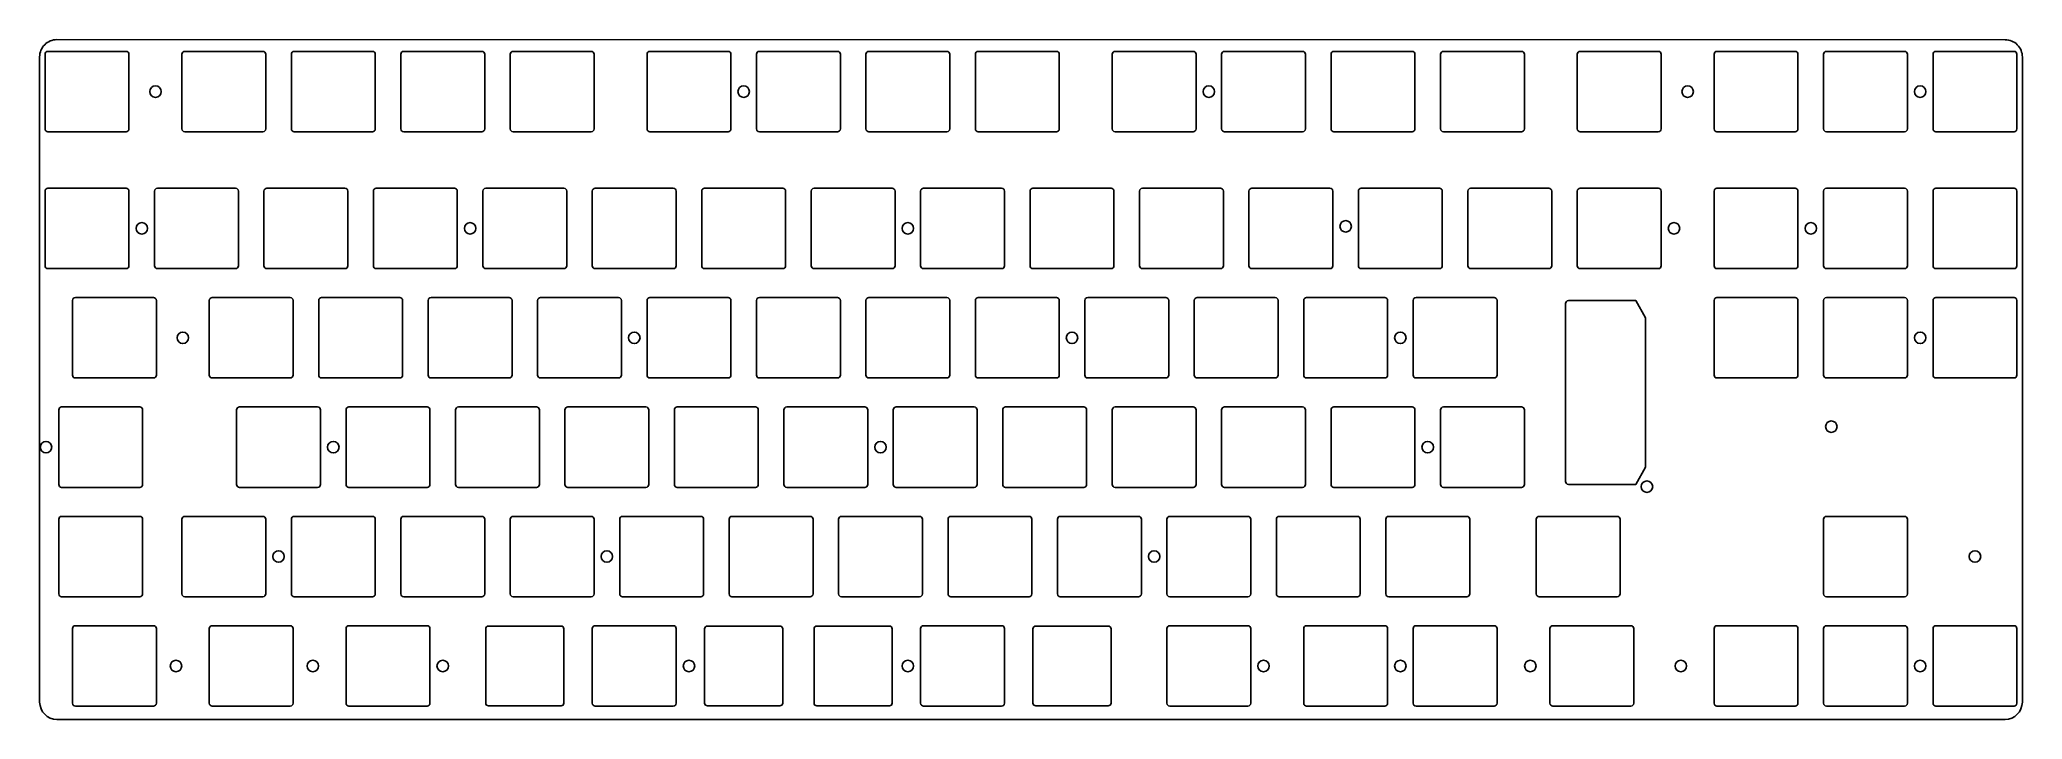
# Model space of a CAD drawing. Header units: millimetres. Extents: x -8 to 337, y -109 to 9.
import ezdxf

# ---------------------------------------------------------------- set-up
doc = ezdxf.new("R2010")
doc.units = ezdxf.units.MM
doc.layers.get('0').update_dxf_attribs({"linetype": 'CONTINUOUS'})
doc.layers.add('BLACK', color=7, linetype='CONTINUOUS')

msp = doc.modelspace()

# ---------------------------------------------------------------- linework, layer by layer
for points in [[(16.5125, 6.5), (16.5125, -6.5, 0.4142123908), (17.0125, -7), (30.6125, -7, 0.4142135624), (31.1125, -6.5), (31.1125, 6.5, 0.4142135624), (30.6125, 7), (17.0125, 7, 0.4142123908)], [(16.5125, 6.5), (16.5125, -6.5, 0.4142123908), (17.0125, -7), (30.6125, -7, 0.4142135624), (31.1125, -6.5), (31.1125, 6.5, 0.4142135624), (30.6125, 7), (17.0125, 7, 0.4142123908)], [(35.5625, 6.5), (35.5625, -6.5, 0.4142123908), (36.0625, -7), (49.6625, -7, 0.4142135624), (50.1625, -6.5), (50.1625, 6.5, 0.4142135624), (49.6625, 7), (36.0625, 7, 0.4142123908)], [(35.5625, -6.5, 0.4142123908), (36.0625, -7), (49.6625, -7, 0.4142135624), (50.1625, -6.5), (50.1625, 6.5, 0.4142135624), (49.6625, 7), (36.0625, 7, 0.4142123908), (35.5625, 6.5)], [(54.6125, 6.5), (54.6125, -6.5, 0.4142123908), (55.1125, -7), (68.7125, -7, 0.4142135624), (69.2125, -6.5), (69.2125, 6.5, 0.4142135624), (68.7125, 7), (55.1125, 7, 0.4142123908)], [(69.2125, 6.5, 0.4142135624), (68.7125, 7), (55.1125, 7, 0.4142123908), (54.6125, 6.5), (54.6125, -6.5, 0.4142123908), (55.1125, -7), (68.7125, -7, 0.4142135624), (69.2125, -6.5)], [(73.6625, 6.5), (73.6625, -6.5, 0.4142123908), (74.1625, -7), (87.7625, -7, 0.4142135624), (88.2625, -6.5), (88.2625, 6.5, 0.4142135624), (87.7625, 7), (74.1625, 7, 0.4142123908)], [(74.1625, -7), (87.7625, -7, 0.4142135624), (88.2625, -6.5), (88.2625, 6.5, 0.4142135624), (87.7625, 7), (74.1625, 7, 0.4142123908), (73.6625, 6.5), (73.6625, -6.5, 0.4142123908)], [(97.475, 6.5), (97.475, -6.5, 0.4142123908), (97.975, -7), (111.575, -7, 0.4142135624), (112.075, -6.5), (112.075, 6.5, 0.4142135624), (111.575, 7), (97.975, 7, 0.4142123908)], [(97.975, 7, 0.4142123908), (97.475, 6.5), (97.475, -6.5, 0.4142123908), (97.975, -7), (111.575, -7, 0.4142135624), (112.075, -6.5), (112.075, 6.5, 0.4142135624), (111.575, 7)], [(178.4375, 6.5), (178.4375, -6.5, 0.4142123908), (178.9375, -7), (192.5375, -7, 0.4142135624), (193.0375, -6.5), (193.0375, 6.5, 0.4142135624), (192.5375, 7), (178.9375, 7, 0.4142123908)], [(193.0375, -6.5), (193.0375, 6.5, 0.4142135624), (192.5375, 7), (178.9375, 7, 0.4142123908), (178.4375, 6.5), (178.4375, -6.5, 0.4142123908), (178.9375, -7), (192.5375, -7, 0.4142135624)], [(197.4875, 6.5), (197.4875, -6.5, 0.4142123908), (197.9875, -7), (211.5875, -7, 0.4142135624), (212.0875, -6.5), (212.0875, 6.5, 0.4142135624), (211.5875, 7), (197.9875, 7, 0.4142123908)], [(211.5875, 7), (197.9875, 7, 0.4142123908), (197.4875, 6.5), (197.4875, -6.5, 0.4142123908), (197.9875, -7), (211.5875, -7, 0.4142135624), (212.0875, -6.5), (212.0875, 6.5, 0.4142135624)], [(216.5375, 6.5), (216.5375, -6.5, 0.4142123908), (217.0375, -7), (230.6375, -7, 0.4142135624), (231.1375, -6.5), (231.1375, 6.5, 0.4142135624), (230.6375, 7), (217.0375, 7, 0.4142123908)], [(231.1375, -6.5), (231.1375, 6.5, 0.4142135624), (230.6375, 7), (217.0375, 7, 0.4142123908), (216.5375, 6.5), (216.5375, -6.5, 0.4142123908), (217.0375, -7), (230.6375, -7, 0.4142135624)], [(235.5875, 6.5), (235.5875, -6.5, 0.4142123908), (236.0875, -7), (249.6875, -7, 0.4142135624), (250.1875, -6.5), (250.1875, 6.5, 0.4142135624), (249.6875, 7), (236.0875, 7, 0.4142123908)], [(250.1875, -6.5), (250.1875, 6.5, 0.4142135624), (249.6875, 7), (236.0875, 7, 0.4142123908), (235.5875, 6.5), (235.5875, -6.5, 0.4142123908), (236.0875, -7), (249.6875, -7, 0.4142135624)], [(240.35, -17.3125), (240.35, -30.3125, 0.4142123908), (240.85, -30.8125), (254.45, -30.8125, 0.4142135624), (254.95, -30.3125), (254.95, -17.3125, 0.4142135624), (254.45, -16.8125), (240.85, -16.8125, 0.4142123908)], [(259.4, -17.3125), (259.4, -30.3125, 0.4142123908), (259.9, -30.8125), (273.5, -30.8125, 0.4142135624), (274, -30.3125), (274, -17.3125, 0.4142135624), (273.5, -16.8125), (259.9, -16.8125, 0.4142123908)], [(257.34375, -67.8875), (257.34375, -36.8875, -0.4142135624), (257.84375, -36.3875), (269.56175, -36.3875), (271.29375, -39.3875), (271.29375, -65.3875), (269.56175, -68.3875), (257.84375, -68.3875, -0.4142123908)], [(235.59375, -55.4125), (235.59375, -68.4125, 0.4142123908), (236.09375, -68.9125), (249.69375, -68.9125, 0.4142135624), (250.19375, -68.4125), (250.19375, -55.4125, 0.4142135624), (249.69375, -54.9125), (236.09375, -54.9125, 0.4142123908)], [(-4.91875, -74.4625), (-4.91875, -87.4625, 0.4142123908), (-4.41875, -87.9625), (9.18125, -87.9625, 0.4142135624), (9.68125, -87.4625), (9.68125, -74.4625, 0.4142135624), (9.18125, -73.9625), (-4.41875, -73.9625, 0.4142123908)], [(16.5125, -74.4625), (16.5125, -87.4625, 0.4142123908), (17.0125, -87.9625), (30.6125, -87.9625, 0.4142135624), (31.1125, -87.4625), (31.1125, -74.4625, 0.4142135624), (30.6125, -73.9625), (17.0125, -73.9625, 0.4142123908)], [(226.065834, -74.462548), (226.065834, -87.462548, 0.4142123908), (226.565834, -87.962548), (240.165834, -87.962548, 0.4142135624), (240.665834, -87.462548), (240.665834, -74.462548, 0.4142135624), (240.165834, -73.962548), (226.565834, -73.962548, 0.4142123908)], [(252.257046, -74.4625), (252.257046, -87.4625, 0.4142123908), (252.757046, -87.9625), (266.357046, -87.9625, 0.4142135624), (266.857046, -87.4625), (266.857046, -74.4625, 0.4142135624), (266.357046, -73.9625), (252.757046, -73.9625, 0.4142123908)], [(11.5625, -93.0125), (-2.0375, -93.0125, 0.4142123908), (-2.5375, -93.5125), (-2.5375, -106.5125, 0.4142123908), (-2.0375, -107.0125), (11.5625, -107.0125, 0.4142135624), (12.0625, -106.5125), (12.0625, -93.5125, 0.4142135624)], [(21.275, -93.5125), (21.275, -106.5125, 0.4142123908), (21.775, -107.0125), (35.375, -107.0125, 0.4142135624), (35.875, -106.5125), (35.875, -93.5125, 0.4142135624), (35.375, -93.0125), (21.775, -93.0125, 0.4142123908)], [(59.6875, -93.5125, 0.4142135624), (59.1875, -93.0125), (45.5875, -93.0125, 0.4142123908), (45.0875, -93.5125), (45.0875, -106.5125, 0.4142123908), (45.5875, -107.0125), (59.1875, -107.0125, 0.4142135624), (59.6875, -106.5125)], [(69.9, -93.0625, 0.4142123908), (69.4, -93.5625), (69.4, -106.4625, 0.4142123908), (69.9, -106.9625), (82.5, -106.9625, 0.4142123908), (83, -106.4625), (83, -93.5625, 0.4142123908), (82.5, -93.0625)], [(102.05, -93.0125), (88.45, -93.0125, 0.4142123908), (87.95, -93.5125), (87.95, -106.5125, 0.4142123908), (88.45, -107.0125), (102.05, -107.0125, 0.4142135624), (102.55, -106.5125), (102.55, -93.5125, 0.4142135624)], [(121.1, -93.5625), (121.1, -106.4625, -0.4142135624), (120.6, -106.9625), (108, -106.9625, -0.4142135624), (107.5, -106.4625), (107.5, -93.5625, -0.4142135624), (108, -93.0625), (120.6, -93.0625, -0.4142135624)], [(126.55, -106.4625, 0.4142123908), (127.05, -106.9625), (139.65, -106.9625, 0.4142123908), (140.15, -106.4625), (140.15, -93.5625, 0.4142123908), (139.65, -93.0625), (127.05, -93.0625, 0.4142123908), (126.55, -93.5625)], [(159.2, -93.0125), (145.6, -93.0125, 0.4142123908), (145.1, -93.5125), (145.1, -106.5125, 0.4142123908), (145.6, -107.0125), (159.2, -107.0125, 0.4142135624), (159.7, -106.5125), (159.7, -93.5125, 0.4142135624)], [(164.65, -106.4625), (164.65, -93.5625, -0.4142135624), (165.15, -93.0625), (177.75, -93.0625, -0.4142135624), (178.25, -93.5625), (178.25, -106.4625, -0.4142135624), (177.75, -106.9625), (165.15, -106.9625, -0.4142135624)], [(187.9625, -106.5125, 0.4142123908), (188.4625, -107.0125), (202.0625, -107.0125, 0.4142135624), (202.5625, -106.5125), (202.5625, -93.5125, 0.4142135624), (202.0625, -93.0125), (188.4625, -93.0125, 0.4142123908), (187.9625, -93.5125)], [(211.775, -106.5125, 0.4142123908), (212.275, -107.0125), (225.875, -107.0125, 0.4142135624), (226.375, -106.5125), (226.375, -93.5125, 0.4142135624), (225.875, -93.0125), (212.275, -93.0125, 0.4142123908), (211.775, -93.5125)], [(231.325, -107.0125), (244.925, -107.0125, 0.4142135624), (245.425, -106.5125), (245.425, -93.5125, 0.4142135624), (244.925, -93.0125), (231.325, -93.0125, 0.4142123908), (230.825, -93.5125), (230.825, -106.5125, 0.4142123908)], [(269.2375, -93.5125, 0.4142135624), (268.7375, -93.0125), (255.1375, -93.0125, 0.4142123908), (254.6375, -93.5125), (254.6375, -106.5125, 0.4142123908), (255.1375, -107.0125), (268.7375, -107.0125, 0.4142135624), (269.2375, -106.5125)]]:
    msp.add_lwpolyline(points, format="xyb", close=True)
for centre in [(276.225, -23.8125), (233.3625, -61.9125), (271.51875, -68.7875), (15.478125, -100.0125), (39.290625, -100.0125), (61.9125, -100.0125), (104.775, -100.0125), (142.875, -100.0125), (204.7875, -100.0125), (228.6, -100.0125), (251.221875, -100.0125)]:
    msp.add_circle(centre, 1)
at = {"layer": 'BLACK', "linetype": 'Continuous'}
for p, q in [((6.8, 7), (-6.799999, 7)), ((-5.249039, 9.05096), (333.863911, 9.03846)), ((130.625, 7), (117.025, 7)), ((149.675, 7), (136.075, 7)), ((168.725, 7), (155.125, 7)), ((273.5, 7), (259.9, 7)), ((297.3125, 7), (283.7125, 7)), ((316.3625, 7), (302.7625, 7)), ((335.4125, 7), (321.8125, 7)), ((-8.24904, -106.311539), (-8.24904, 6.051071)), ((-7.3, 6.499999), (-7.3, -6.499999)), ((7.3, -6.5), (7.3, 6.5)), ((116.525, 6.5), (116.525, -6.5)), ((131.125, -6.5), (131.125, 6.5)), ((135.575, 6.5), (135.575, -6.5)), ((150.175, -6.5), (150.175, 6.5)), ((154.625, 6.5), (154.625, -6.5)), ((169.225, -6.5), (169.225, 6.5)), ((259.4, 6.5), (259.4, -6.5)), ((274, -6.5), (274, 6.5)), ((283.2125, 6.5), (283.2125, -6.5)), ((297.8125, -6.5), (297.8125, 6.5)), ((302.2625, 6.5), (302.2625, -6.5)), ((316.8625, -6.5), (316.8625, 6.5)), ((321.3125, 6.5), (321.3125, -6.5)), ((335.9125, -6.5), (335.9125, 6.5)), ((336.863814, 6.021969), (336.863814, -106.3115)), ((-6.799999, -7), (6.8, -7)), ((117.025, -7), (130.625, -7)), ((136.075, -7), (149.675, -7)), ((155.125, -7), (168.725, -7)), ((259.9, -7), (273.5, -7)), ((283.7125, -7), (297.3125, -7)), ((302.7625, -7), (316.3625, -7)), ((321.8125, -7), (335.4125, -7)), ((6.8, -16.8125), (-6.799999, -16.8125)), ((25.85, -16.8125), (12.25, -16.8125)), ((44.9, -16.8125), (31.3, -16.8125)), ((63.95, -16.8125), (50.35, -16.8125)), ((83, -16.8125), (69.4, -16.8125)), ((102.05, -16.8125), (88.45, -16.8125)), ((121.1, -16.8125), (107.5, -16.8125)), ((140.15, -16.8125), (126.55, -16.8125)), ((159.2, -16.8125), (145.6, -16.8125)), ((178.25, -16.8125), (164.65, -16.8125)), ((197.3, -16.8125), (183.7, -16.8125)), ((216.35, -16.8125), (202.75, -16.8125)), ((235.4, -16.8125), (221.8, -16.8125)), ((297.3125, -16.8125), (283.7125, -16.8125)), ((316.3625, -16.8125), (302.7625, -16.8125)), ((335.4125, -16.8125), (321.8125, -16.8125)), ((-7.3, -17.312501), (-7.3, -30.312499)), ((7.3, -30.3125), (7.3, -17.3125)), ((11.75, -17.3125), (11.75, -30.3125)), ((26.35, -30.3125), (26.35, -17.3125)), ((30.8, -17.3125), (30.8, -30.3125)), ((45.4, -30.3125), (45.4, -17.3125)), ((49.85, -17.3125), (49.85, -30.3125)), ((64.45, -30.3125), (64.45, -17.3125)), ((68.9, -17.3125), (68.9, -30.3125)), ((83.5, -30.3125), (83.5, -17.3125)), ((87.95, -17.3125), (87.95, -30.3125)), ((102.55, -30.3125), (102.55, -17.3125)), ((107, -17.3125), (107, -30.3125)), ((121.6, -30.3125), (121.6, -17.3125)), ((126.05, -17.3125), (126.05, -30.3125)), ((140.65, -30.3125), (140.65, -17.3125)), ((145.1, -17.3125), (145.1, -30.3125)), ((159.7, -30.3125), (159.7, -17.3125)), ((164.15, -17.3125), (164.15, -30.3125)), ((178.75, -30.3125), (178.75, -17.3125)), ((183.2, -17.3125), (183.2, -30.3125)), ((197.8, -30.3125), (197.8, -17.3125)), ((202.25, -17.3125), (202.25, -30.3125)), ((216.85, -30.3125), (216.85, -17.3125)), ((221.3, -17.3125), (221.3, -30.3125)), ((235.9, -30.3125), (235.9, -17.3125)), ((283.2125, -17.3125), (283.2125, -30.3125)), ((297.8125, -30.3125), (297.8125, -17.3125)), ((302.2625, -17.3125), (302.2625, -30.3125)), ((316.8625, -30.3125), (316.8625, -17.3125)), ((321.3125, -17.3125), (321.3125, -30.3125)), ((335.9125, -30.3125), (335.9125, -17.3125)), ((-6.799999, -30.8125), (6.8, -30.8125)), ((12.25, -30.8125), (25.85, -30.8125)), ((31.3, -30.8125), (44.9, -30.8125)), ((50.35, -30.8125), (63.95, -30.8125)), ((69.4, -30.8125), (83, -30.8125)), ((88.45, -30.8125), (102.05, -30.8125)), ((107.5, -30.8125), (121.1, -30.8125)), ((126.55, -30.8125), (140.15, -30.8125)), ((145.6, -30.8125), (159.2, -30.8125)), ((164.65, -30.8125), (178.25, -30.8125)), ((183.7, -30.8125), (197.3, -30.8125)), ((202.75, -30.8125), (216.35, -30.8125)), ((221.8, -30.8125), (235.4, -30.8125)), ((283.7125, -30.8125), (297.3125, -30.8125)), ((302.7625, -30.8125), (316.3625, -30.8125)), ((321.8125, -30.8125), (335.4125, -30.8125)), ((-2.5375, -36.362501), (-2.5375, -49.362499)), ((11.5625, -35.8625), (-2.037499, -35.8625)), ((12.0625, -49.3625), (12.0625, -36.3625)), ((12.0625, -49.3625), (12.0625, -36.3625)), ((12.0625, -49.3625), (12.0625, -36.3625)), ((21.275, -36.3625), (21.275, -49.3625)), ((35.375, -35.8625), (21.775, -35.8625)), ((35.875, -49.3625), (35.875, -36.3625)), ((40.325, -36.3625), (40.325, -49.3625)), ((54.425, -35.8625), (40.825, -35.8625)), ((54.925, -49.3625), (54.925, -36.3625)), ((59.375, -36.3625), (59.375, -49.3625)), ((73.475, -35.8625), (59.875, -35.8625)), ((73.975, -49.3625), (73.975, -36.3625)), ((78.425, -36.3625), (78.425, -49.3625)), ((92.525, -35.8625), (78.925, -35.8625)), ((93.025, -49.3625), (93.025, -36.3625)), ((97.475, -36.3625), (97.475, -49.3625)), ((111.575, -35.8625), (97.975, -35.8625)), ((112.075, -49.3625), (112.075, -36.3625)), ((116.525, -36.3625), (116.525, -49.3625)), ((130.625, -35.8625), (117.025, -35.8625)), ((131.125, -49.3625), (131.125, -36.3625)), ((135.575, -36.3625), (135.575, -49.3625)), ((149.675, -35.8625), (136.075, -35.8625)), ((150.175, -49.3625), (150.175, -36.3625)), ((154.625, -36.3625), (154.625, -49.3625)), ((168.725, -35.8625), (155.125, -35.8625)), ((169.225, -49.3625), (169.225, -36.3625)), ((173.675, -36.3625), (173.675, -49.3625)), ((187.775, -35.8625), (174.175, -35.8625)), ((188.275, -49.3625), (188.275, -36.3625)), ((192.725, -36.3625), (192.725, -49.3625)), ((206.825, -35.8625), (193.225, -35.8625)), ((207.325, -49.3625), (207.325, -36.3625)), ((211.775, -36.3625), (211.775, -49.3625)), ((225.875, -35.8625), (212.275, -35.8625)), ((226.375, -49.3625), (226.375, -36.3625)), ((230.825, -36.3625), (230.825, -49.3625)), ((244.925, -35.8625), (231.325, -35.8625)), ((245.425, -49.3625), (245.425, -36.3625)), ((283.2125, -36.3625), (283.2125, -49.3625)), ((297.3125, -35.8625), (283.7125, -35.8625)), ((297.8125, -49.3625), (297.8125, -36.3625)), ((302.2625, -36.3625), (302.2625, -49.3625)), ((316.3625, -35.8625), (302.7625, -35.8625)), ((316.8625, -49.3625), (316.8625, -36.3625)), ((321.3125, -36.3625), (321.3125, -49.3625)), ((335.4125, -35.8625), (321.8125, -35.8625)), ((335.9125, -49.3625), (335.9125, -36.3625)), ((-2.037499, -49.8625), (11.5625, -49.8625)), ((21.775, -49.8625), (35.375, -49.8625)), ((40.825, -49.8625), (54.425, -49.8625)), ((59.875, -49.8625), (73.475, -49.8625)), ((78.925, -49.8625), (92.525, -49.8625)), ((97.975, -49.8625), (111.575, -49.8625)), ((117.025, -49.8625), (130.625, -49.8625)), ((136.075, -49.8625), (149.675, -49.8625)), ((155.125, -49.8625), (168.725, -49.8625)), ((174.175, -49.8625), (187.775, -49.8625)), ((193.225, -49.8625), (206.825, -49.8625)), ((212.275, -49.8625), (225.875, -49.8625)), ((231.325, -49.8625), (244.925, -49.8625)), ((283.7125, -49.8625), (297.3125, -49.8625)), ((302.7625, -49.8625), (316.3625, -49.8625)), ((321.8125, -49.8625), (335.4125, -49.8625)), ((9.18125, -54.912499), (-4.41875, -54.912499)), ((40.1375, -54.9125), (26.5375, -54.9125)), ((59.1875, -54.9125), (45.5875, -54.9125)), ((78.2375, -54.9125), (64.6375, -54.9125)), ((97.2875, -54.9125), (83.6875, -54.9125)), ((116.3375, -54.9125), (102.7375, -54.9125)), ((135.3875, -54.9125), (121.7875, -54.9125)), ((154.4375, -54.9125), (140.8375, -54.9125)), ((173.4875, -54.9125), (159.8875, -54.9125)), ((192.5375, -54.9125), (178.9375, -54.9125)), ((211.5875, -54.9125), (197.9875, -54.9125)), ((230.6375, -54.9125), (217.0375, -54.9125)), ((-4.91875, -55.4125), (-4.91875, -68.412499)), ((9.68125, -68.412499), (9.68125, -55.412499)), ((26.0375, -55.4125), (26.0375, -68.4125)), ((40.6375, -68.4125), (40.6375, -55.4125)), ((45.0875, -55.4125), (45.0875, -68.4125)), ((59.6875, -68.4125), (59.6875, -55.4125)), ((64.1375, -55.4125), (64.1375, -68.4125)), ((78.7375, -68.4125), (78.7375, -55.4125)), ((83.1875, -55.4125), (83.1875, -68.4125)), ((97.7875, -68.4125), (97.7875, -55.4125)), ((102.2375, -55.4125), (102.2375, -68.4125)), ((116.8375, -68.4125), (116.8375, -55.4125)), ((121.2875, -55.4125), (121.2875, -68.4125)), ((135.8875, -68.4125), (135.8875, -55.4125)), ((140.3375, -55.4125), (140.3375, -68.4125)), ((154.9375, -68.4125), (154.9375, -55.4125)), ((159.3875, -55.4125), (159.3875, -68.4125)), ((173.9875, -68.4125), (173.9875, -55.4125)), ((178.4375, -55.4125), (178.4375, -68.4125)), ((193.0375, -68.4125), (193.0375, -55.4125)), ((197.4875, -55.4125), (197.4875, -68.4125)), ((212.0875, -68.4125), (212.0875, -55.4125)), ((216.5375, -55.4125), (216.5375, -68.4125)), ((231.1375, -68.4125), (231.1375, -55.4125)), ((-4.418749, -68.912499), (9.18125, -68.912499)), ((26.5375, -68.9125), (40.1375, -68.9125)), ((45.5875, -68.9125), (59.1875, -68.9125)), ((64.6375, -68.9125), (78.2375, -68.9125)), ((83.6875, -68.9125), (97.2875, -68.9125)), ((102.7375, -68.9125), (116.3375, -68.9125)), ((121.7875, -68.9125), (135.3875, -68.9125)), ((140.8375, -68.9125), (154.4375, -68.9125)), ((159.8875, -68.9125), (173.4875, -68.9125)), ((178.9375, -68.9125), (192.5375, -68.9125)), ((197.9875, -68.9125), (211.5875, -68.9125)), ((217.0375, -68.9125), (230.6375, -68.9125)), ((35.5625, -74.4625), (35.5625, -87.4625)), ((49.6625, -73.9625), (36.0625, -73.9625)), ((50.1625, -87.4625), (50.1625, -74.4625)), ((54.6125, -74.4625), (54.6125, -87.4625)), ((68.7125, -73.9625), (55.1125, -73.9625)), ((69.2125, -87.4625), (69.2125, -74.4625)), ((73.6625, -74.4625), (73.6625, -87.4625)), ((87.7625, -73.9625), (74.1625, -73.9625)), ((88.2625, -87.4625), (88.2625, -74.4625)), ((92.7125, -74.4625), (92.7125, -87.4625)), ((106.8125, -73.9625), (93.2125, -73.9625)), ((107.3125, -87.4625), (107.3125, -74.4625)), ((111.7625, -74.4625), (111.7625, -87.4625)), ((125.8625, -73.9625), (112.2625, -73.9625)), ((126.3625, -87.4625), (126.3625, -74.4625)), ((130.8125, -74.4625), (130.8125, -87.4625)), ((144.9125, -73.9625), (131.3125, -73.9625)), ((145.4125, -87.4625), (145.4125, -74.4625)), ((149.8625, -74.4625), (149.8625, -87.4625)), ((163.9625, -73.9625), (150.3625, -73.9625)), ((164.4625, -87.4625), (164.4625, -74.4625)), ((168.9125, -74.4625), (168.9125, -87.4625)), ((183.0125, -73.9625), (169.4125, -73.9625)), ((183.5125, -87.4625), (183.5125, -74.4625)), ((187.9625, -74.4625), (187.9625, -87.4625)), ((202.0625, -73.9625), (188.4625, -73.9625)), ((202.5625, -87.4625), (202.5625, -74.4625)), ((207.0125, -74.4625), (207.0125, -87.4625)), ((221.1125, -73.9625), (207.5125, -73.9625)), ((221.6125, -87.4625), (221.6125, -74.4625)), ((302.2625, -74.4625), (302.2625, -87.4625)), ((316.3625, -73.9625), (302.7625, -73.9625)), ((316.8625, -87.4625), (316.8625, -74.4625)), ((36.0625, -87.9625), (49.6625, -87.9625)), ((55.1125, -87.9625), (68.7125, -87.9625)), ((74.1625, -87.9625), (87.7625, -87.9625)), ((93.2125, -87.9625), (106.8125, -87.9625)), ((112.2625, -87.9625), (125.8625, -87.9625)), ((131.3125, -87.9625), (144.9125, -87.9625)), ((150.3625, -87.9625), (163.9625, -87.9625)), ((169.4125, -87.9625), (183.0125, -87.9625)), ((188.4625, -87.9625), (202.0625, -87.9625)), ((207.5125, -87.9625), (221.1125, -87.9625)), ((302.7625, -87.9625), (316.3625, -87.9625)), ((297.3125, -93.0125), (283.7125, -93.0125)), ((316.3625, -93.0125), (302.7625, -93.0125)), ((335.4125, -93.0125), (321.8125, -93.0125)), ((283.2125, -93.5125), (283.2125, -106.5125)), ((297.8125, -106.5125), (297.8125, -93.5125)), ((302.2625, -93.5125), (302.2625, -106.5125)), ((316.8625, -106.5125), (316.8625, -93.5125)), ((321.3125, -93.5125), (321.3125, -106.5125)), ((335.9125, -106.5125), (335.9125, -93.5125)), ((333.8638, -109.31154), (-5.249039, -109.31154)), ((283.7125, -107.0125), (297.3125, -107.0125)), ((302.7625, -107.0125), (316.3625, -107.0125)), ((321.8125, -107.0125), (335.4125, -107.0125)), ((333.8638, -109.311514), (333.8638, -109.31154))]:
    msp.add_line(p, q, dxfattribs=at)
at = {"layer": 'BLACK'}
for centre in [(11.90625, 0), (114.3, 0), (195.2625, 0), (278.60625, 0), (319.0875, 0), (9.525, -23.8125), (66.675, -23.8125), (142.875, -23.8125), (219.0842, -23.4625), (300.0375, -23.8125), (16.66875, -42.8625), (95.25, -42.8625), (171.45, -42.8625), (228.6, -42.8625), (319.0875, -42.8625), (303.609375, -58.340625), (-7.14375, -61.9125), (42.8625, -61.9125), (138.1125, -61.9125), (33.3375, -80.9625), (90.4875, -80.9625), (185.7375, -80.9625), (328.6125, -80.9625), (277.415625, -100.0125), (319.0875, -100.0125)]:
    msp.add_circle(centre, 1, dxfattribs=at)
for centre, radius, start, end in [((-5.249151, 6.051071), 2.999889, 89.99786088, 180), ((-6.799999, 6.499999), 0.500001, 90, 180), ((6.8, 6.5), 0.5, 0, 90), ((117.025, 6.5), 0.5, 90, 180), ((130.625, 6.5), 0.5, 0, 90), ((136.075, 6.5), 0.5, 90, 180), ((149.675, 6.5), 0.5, 0, 90), ((155.125, 6.5), 0.5, 90, 180), ((168.725, 6.5), 0.5, 0, 90), ((259.9, 6.5), 0.5, 90, 180), ((273.5, 6.5), 0.5, 0, 90), ((283.7125, 6.5), 0.5, 90, 180), ((297.3125, 6.5), 0.5, 0, 90), ((302.7625, 6.5), 0.5, 90, 180), ((316.3625, 6.5), 0.5, 0, 90), ((321.8125, 6.5), 0.5, 90, 180), ((333.8637, 6.0383), 3.00016, 359.68811581, 89.99597041), ((335.4125, 6.5), 0.5, 0, 90), ((-6.799999, -6.499999), 0.500001, 180, 270), ((6.8, -6.5), 0.5, 270, 0), ((117.025, -6.5), 0.5, 180, 270), ((130.625, -6.5), 0.5, 270, 0), ((136.075, -6.5), 0.5, 180, 270), ((149.675, -6.5), 0.5, 270, 0), ((155.125, -6.5), 0.5, 180, 270), ((168.725, -6.5), 0.5, 270, 0), ((259.9, -6.5), 0.5, 180, 270), ((273.5, -6.5), 0.5, 270, 0), ((283.7125, -6.5), 0.5, 180, 270), ((297.3125, -6.5), 0.5, 270, 0), ((302.7625, -6.5), 0.5, 180, 270), ((316.3625, -6.5), 0.5, 270, 0), ((321.8125, -6.5), 0.5, 180, 270), ((335.4125, -6.5), 0.5, 270, 0), ((-6.799999, -17.312501), 0.500001, 90, 180), ((6.8, -17.3125), 0.5, 0, 90), ((12.25, -17.3125), 0.5, 90, 180), ((25.85, -17.3125), 0.5, 0, 90), ((31.3, -17.3125), 0.5, 90, 180), ((44.9, -17.3125), 0.5, 0, 90), ((50.35, -17.3125), 0.5, 90, 180), ((63.95, -17.3125), 0.5, 0, 90), ((69.4, -17.3125), 0.5, 90, 180), ((83, -17.3125), 0.5, 0, 90), ((88.45, -17.3125), 0.5, 90, 180), ((102.05, -17.3125), 0.5, 0, 90), ((107.5, -17.3125), 0.5, 90, 180), ((121.1, -17.3125), 0.5, 0, 90), ((126.55, -17.3125), 0.5, 90, 180), ((140.15, -17.3125), 0.5, 0, 90), ((145.6, -17.3125), 0.5, 90, 180), ((159.2, -17.3125), 0.5, 0, 90), ((164.65, -17.3125), 0.5, 90, 180), ((178.25, -17.3125), 0.5, 0, 90), ((183.7, -17.3125), 0.5, 90, 180), ((197.3, -17.3125), 0.5, 0, 90), ((202.75, -17.3125), 0.5, 90, 180), ((216.35, -17.3125), 0.5, 0, 90), ((221.8, -17.3125), 0.5, 90, 180), ((235.4, -17.3125), 0.5, 0, 90), ((283.7125, -17.3125), 0.5, 90, 180), ((297.3125, -17.3125), 0.5, 0, 90), ((302.7625, -17.3125), 0.5, 90, 180), ((316.3625, -17.3125), 0.5, 0, 90), ((321.8125, -17.3125), 0.5, 90, 180), ((335.4125, -17.3125), 0.5, 0, 90), ((-6.799999, -30.312499), 0.500001, 180, 270), ((6.8, -30.3125), 0.5, 270, 0), ((12.25, -30.3125), 0.5, 180, 270), ((25.85, -30.3125), 0.5, 270, 0), ((31.3, -30.3125), 0.5, 180, 270), ((44.9, -30.3125), 0.5, 270, 0), ((50.35, -30.3125), 0.5, 180, 270), ((63.95, -30.3125), 0.5, 270, 0), ((69.4, -30.3125), 0.5, 180, 270), ((83, -30.3125), 0.5, 270, 0), ((88.45, -30.3125), 0.5, 180, 270), ((102.05, -30.3125), 0.5, 270, 0), ((107.5, -30.3125), 0.5, 180, 270), ((121.1, -30.3125), 0.5, 270, 0), ((126.55, -30.3125), 0.5, 180, 270), ((140.15, -30.3125), 0.5, 270, 0), ((145.6, -30.3125), 0.5, 180, 270), ((159.2, -30.3125), 0.5, 270, 0), ((164.65, -30.3125), 0.5, 180, 270), ((178.25, -30.3125), 0.5, 270, 0), ((183.7, -30.3125), 0.5, 180, 270), ((197.3, -30.3125), 0.5, 270, 0), ((202.75, -30.3125), 0.5, 180, 270), ((216.35, -30.3125), 0.5, 270, 0), ((221.8, -30.3125), 0.5, 180, 270), ((235.4, -30.3125), 0.5, 270, 0), ((283.7125, -30.3125), 0.5, 180, 270), ((297.3125, -30.3125), 0.5, 270, 0), ((302.7625, -30.3125), 0.5, 180, 270), ((316.3625, -30.3125), 0.5, 270, 0), ((321.8125, -30.3125), 0.5, 180, 270), ((335.4125, -30.3125), 0.5, 270, 0), ((-2.037499, -36.362501), 0.500001, 90, 180), ((11.5625, -36.3625), 0.5, 0, 90), ((21.775, -36.3625), 0.5, 90, 180), ((35.375, -36.3625), 0.5, 0, 90), ((40.825, -36.3625), 0.5, 90, 180), ((54.425, -36.3625), 0.5, 0, 90), ((59.875, -36.3625), 0.5, 90, 180), ((73.475, -36.3625), 0.5, 0, 90), ((78.925, -36.3625), 0.5, 90, 180), ((92.525, -36.3625), 0.5, 0, 90), ((97.975, -36.3625), 0.5, 90, 180), ((111.575, -36.3625), 0.5, 0, 90), ((117.025, -36.3625), 0.5, 90, 180), ((130.625, -36.3625), 0.5, 0, 90), ((136.075, -36.3625), 0.5, 90, 180), ((149.675, -36.3625), 0.5, 0, 90), ((155.125, -36.3625), 0.5, 90, 180), ((168.725, -36.3625), 0.5, 0, 90), ((174.175, -36.3625), 0.5, 90, 180), ((187.775, -36.3625), 0.5, 0, 90), ((193.225, -36.3625), 0.5, 90, 180), ((206.825, -36.3625), 0.5, 0, 90), ((212.275, -36.3625), 0.5, 90, 180), ((225.875, -36.3625), 0.5, 0, 90), ((231.325, -36.3625), 0.5, 90, 180), ((244.925, -36.3625), 0.5, 0, 90), ((283.7125, -36.3625), 0.5, 90, 180), ((297.3125, -36.3625), 0.5, 0, 90), ((302.7625, -36.3625), 0.5, 90, 180), ((316.3625, -36.3625), 0.5, 0, 90), ((321.8125, -36.3625), 0.5, 90, 180), ((335.4125, -36.3625), 0.5, 0, 90), ((-2.037499, -49.362499), 0.500001, 180, 270), ((11.5625, -49.3625), 0.5, 270, 0), ((21.775, -49.3625), 0.5, 180, 270), ((35.375, -49.3625), 0.5, 270, 0), ((40.825, -49.3625), 0.5, 180, 270), ((54.425, -49.3625), 0.5, 270, 0), ((59.875, -49.3625), 0.5, 180, 270), ((73.475, -49.3625), 0.5, 270, 0), ((78.925, -49.3625), 0.5, 180, 270), ((92.525, -49.3625), 0.5, 270, 0), ((97.975, -49.3625), 0.5, 180, 270), ((111.575, -49.3625), 0.5, 270, 0), ((117.025, -49.3625), 0.5, 180, 270), ((130.625, -49.3625), 0.5, 270, 0), ((136.075, -49.3625), 0.5, 180, 270), ((149.675, -49.3625), 0.5, 270, 0), ((155.125, -49.3625), 0.5, 180, 270), ((168.725, -49.3625), 0.5, 270, 0), ((174.175, -49.3625), 0.5, 180, 270), ((187.775, -49.3625), 0.5, 270, 0), ((193.225, -49.3625), 0.5, 180, 270), ((206.825, -49.3625), 0.5, 270, 0), ((212.275, -49.3625), 0.5, 180, 270), ((225.875, -49.3625), 0.5, 270, 0), ((231.325, -49.3625), 0.5, 180, 270), ((244.925, -49.3625), 0.5, 270, 0), ((283.7125, -49.3625), 0.5, 180, 270), ((297.3125, -49.3625), 0.5, 270, 0), ((302.7625, -49.3625), 0.5, 180, 270), ((316.3625, -49.3625), 0.5, 270, 0), ((321.8125, -49.3625), 0.5, 180, 270), ((335.4125, -49.3625), 0.5, 270, 0), ((-4.418749, -55.4125), 0.500001, 90.00011459, 180), ((9.181297, -55.412452), 0.499953, 359.99461369, 90.00538631), ((26.5375, -55.4125), 0.5, 90, 180), ((40.1375, -55.4125), 0.5, 0, 90), ((45.5875, -55.4125), 0.5, 90, 180), ((59.1875, -55.4125), 0.5, 0, 90), ((64.6375, -55.4125), 0.5, 90, 180), ((78.2375, -55.4125), 0.5, 0, 90), ((83.6875, -55.4125), 0.5, 90, 180), ((97.2875, -55.4125), 0.5, 0, 90), ((102.7375, -55.4125), 0.5, 90, 180), ((116.3375, -55.4125), 0.5, 0, 90), ((121.7875, -55.4125), 0.5, 90, 180), ((135.3875, -55.4125), 0.5, 0, 90), ((140.8375, -55.4125), 0.5, 90, 180), ((154.4375, -55.4125), 0.5, 0, 90), ((159.8875, -55.4125), 0.5, 90, 180), ((173.4875, -55.4125), 0.5, 0, 90), ((178.9375, -55.4125), 0.5, 90, 180), ((192.5375, -55.4125), 0.5, 0, 90), ((197.9875, -55.4125), 0.5, 90, 180), ((211.5875, -55.4125), 0.5, 0, 90), ((217.0375, -55.4125), 0.5, 90, 180), ((230.6375, -55.4125), 0.5, 0, 90), ((-4.418749, -68.412498), 0.500001, 180.00011459, 270), ((9.181257, -68.412502), 0.499993, 269.99919785, 0.00034378), ((26.5375, -68.4125), 0.5, 180, 270), ((40.1375, -68.4125), 0.5, 270, 0), ((45.5875, -68.4125), 0.5, 180, 270), ((59.1875, -68.4125), 0.5, 270, 0), ((64.6375, -68.4125), 0.5, 180, 270), ((78.2375, -68.4125), 0.5, 270, 0), ((83.6875, -68.4125), 0.5, 180, 270), ((97.2875, -68.4125), 0.5, 270, 0), ((102.7375, -68.4125), 0.5, 180, 270), ((116.3375, -68.4125), 0.5, 270, 0), ((121.7875, -68.4125), 0.5, 180, 270), ((135.3875, -68.4125), 0.5, 270, 0), ((140.8375, -68.4125), 0.5, 180, 270), ((154.4375, -68.4125), 0.5, 270, 0), ((159.8875, -68.4125), 0.5, 180, 270), ((173.4875, -68.4125), 0.5, 270, 0), ((178.9375, -68.4125), 0.5, 180, 270), ((192.5375, -68.4125), 0.5, 270, 0), ((197.9875, -68.4125), 0.5, 180, 270), ((211.5875, -68.4125), 0.5, 270, 0), ((217.0375, -68.4125), 0.5, 180, 270), ((230.6375, -68.4125), 0.5, 270, 0), ((36.0625, -74.4625), 0.5, 90, 180), ((49.6625, -74.4625), 0.5, 0, 90), ((55.1125, -74.4625), 0.5, 90, 180), ((68.7125, -74.4625), 0.5, 0, 90), ((74.1625, -74.4625), 0.5, 90, 180), ((87.7625, -74.4625), 0.5, 0, 90), ((93.2125, -74.4625), 0.5, 90, 180), ((106.8125, -74.4625), 0.5, 0, 90), ((112.2625, -74.4625), 0.5, 90, 180), ((125.8625, -74.4625), 0.5, 0, 90), ((131.3125, -74.4625), 0.5, 90, 180), ((144.9125, -74.4625), 0.5, 0, 90), ((150.3625, -74.4625), 0.5, 90, 180), ((163.9625, -74.4625), 0.5, 0, 90), ((169.4125, -74.4625), 0.5, 90, 180), ((183.0125, -74.4625), 0.5, 0, 90), ((188.4625, -74.4625), 0.5, 90, 180), ((202.0625, -74.4625), 0.5, 0, 90), ((207.5125, -74.4625), 0.5, 90, 180), ((221.1125, -74.4625), 0.5, 0, 90), ((302.7625, -74.4625), 0.5, 90, 180), ((316.3625, -74.4625), 0.5, 0, 90), ((36.0625, -87.4625), 0.5, 180, 270), ((49.6625, -87.4625), 0.5, 270, 0), ((55.1125, -87.4625), 0.5, 180, 270), ((68.7125, -87.4625), 0.5, 270, 0), ((74.1625, -87.4625), 0.5, 180, 270), ((87.7625, -87.4625), 0.5, 270, 0), ((93.2125, -87.4625), 0.5, 180, 270), ((106.8125, -87.4625), 0.5, 270, 0), ((112.2625, -87.4625), 0.5, 180, 270), ((125.8625, -87.4625), 0.5, 270, 0), ((131.3125, -87.4625), 0.5, 180, 270), ((144.9125, -87.4625), 0.5, 270, 0), ((150.3625, -87.4625), 0.5, 180, 270), ((163.9625, -87.4625), 0.5, 270, 0), ((169.4125, -87.4625), 0.5, 180, 270), ((183.0125, -87.4625), 0.5, 270, 0), ((188.4625, -87.4625), 0.5, 180, 270), ((202.0625, -87.4625), 0.5, 270, 0), ((207.5125, -87.4625), 0.5, 180, 270), ((221.1125, -87.4625), 0.5, 270, 0), ((302.7625, -87.4625), 0.5, 180, 270), ((316.3625, -87.4625), 0.5, 270, 0), ((283.7125, -93.5125), 0.5, 90, 180), ((297.3125, -93.5125), 0.5, 0, 90), ((302.7625, -93.5125), 0.5, 90, 180), ((316.3625, -93.5125), 0.5, 0, 90), ((321.8125, -93.5125), 0.5, 90, 180), ((335.4125, -93.5125), 0.5, 0, 90), ((-5.249039, -106.311539), 3.000001, 180, 270), ((283.7125, -106.5125), 0.5, 180, 270), ((297.3125, -106.5125), 0.5, 270, 0), ((302.7625, -106.5125), 0.5, 180, 270), ((316.3625, -106.5125), 0.5, 270, 0), ((321.8125, -106.5125), 0.5, 180, 270), ((333.8638, -106.3115), 3.000014, 270, 0), ((335.4125, -106.5125), 0.5, 270, 0)]:
    msp.add_arc(centre, radius, start, end, dxfattribs=at)

doc.saveas('drawing.dxf')
